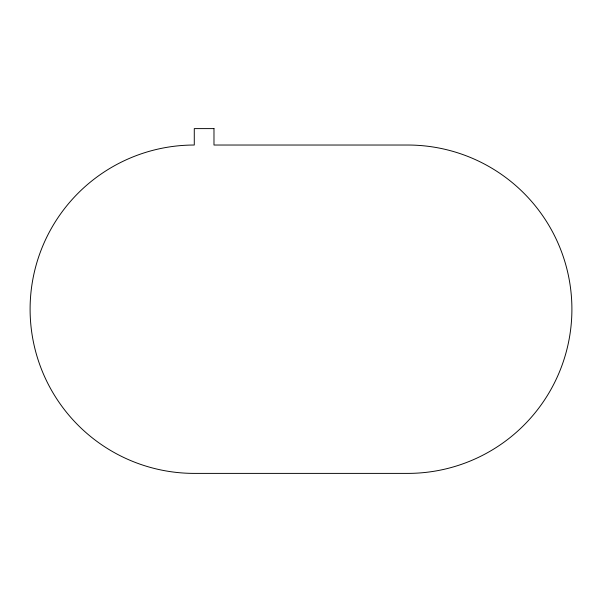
<?xml version="1.0" encoding="UTF-8"?>
<svg xmlns="http://www.w3.org/2000/svg" width="602" height="602" viewBox="0 0 602 602"><rect width="100%" height="100%" fill="white"/><g stroke="black" fill="none" stroke-linecap="round" stroke-linejoin="round"><path stroke-width="0.9" d="M213.981 128.61L194.28 128.61L194.28 145.029A164.18 164.18 0 0 0 30.1 309.21A164.18 164.18 0 0 0 194.28 473.39L407.72 473.39A164.18 164.18 0 0 0 571.9 309.21A164.18 164.18 0 0 0 407.72 145.029L213.981 145.029L213.981 128.61"/></g></svg>
